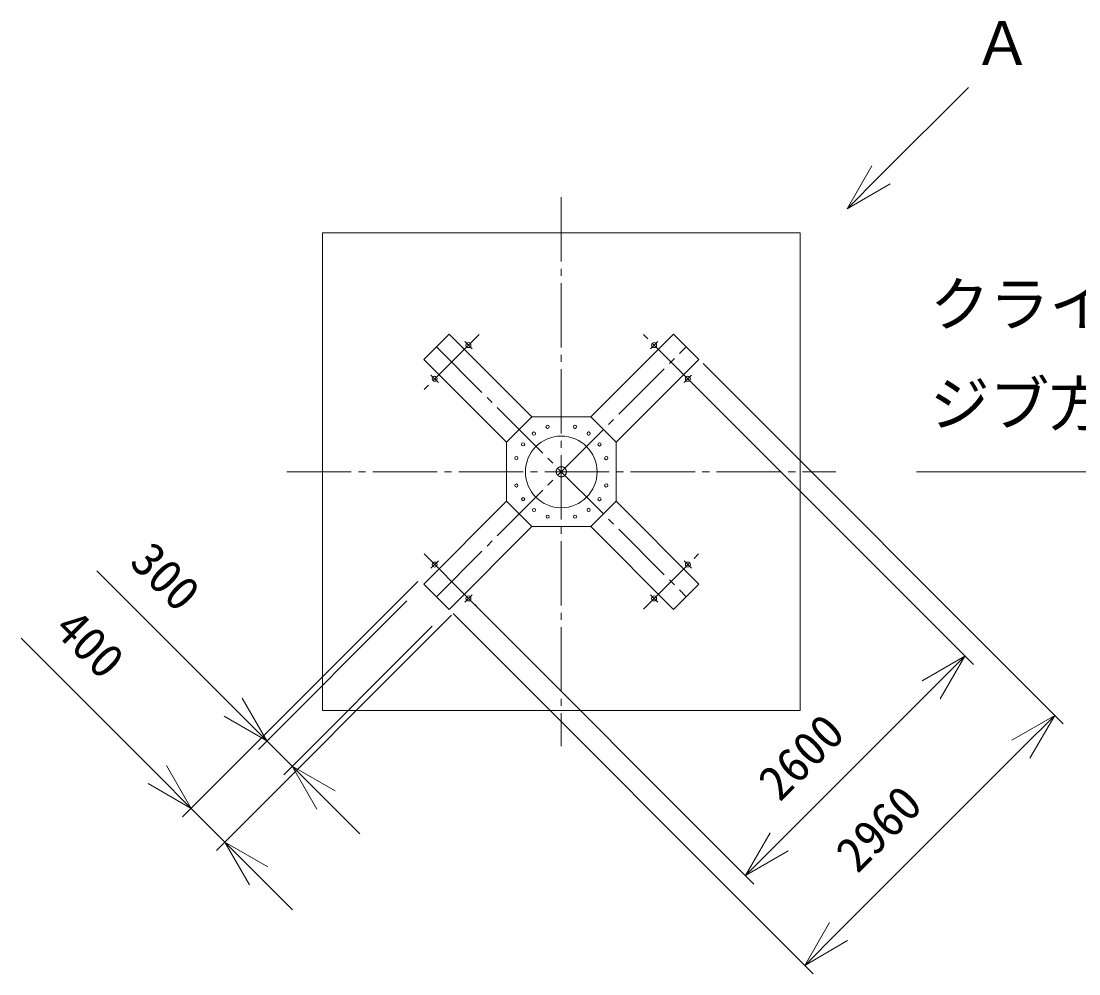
# Model space of a CAD drawing. Units: millimetres, scale not verified. Extents: x -17622 to 17358, y -25032 to 27188.
# Drawn here: x -15969 to -7109, y -23473 to -15497 of the extents above; entities that cross this region are included whole.
import ezdxf
from ezdxf.enums import TextEntityAlignment as Align

# ---------------------------------------------------------------- set-up
doc = ezdxf.new("R2010")
doc.units = ezdxf.units.MM
doc.header["$LTSCALE"] = 60
doc.linetypes.add('CHAIN2', pattern=[12, 9, -1, 1, -1])
doc.linetypes.add('USER1', pattern=[17.25, 15, -0.75, 0.75, -0.75])
for name, color, linetype, lineweight in [('0-1_Defpoints', 3, 'USER1', 18), ('0-3_05 寸法', 7, 'Continuous', 18), ('0-4_10 当社外形線', 3, 'Continuous', 18), ('0-5_12 当社中心線', 3, 'CHAIN2', 18), ('0-6_20 躯体・土木、外形線', 1, 'Continuous', 18)]:
    doc.layers.add(name, color=color, linetype=linetype, lineweight=lineweight)
doc.styles.add('ＭＳ ゴシック', font='')
doc.styles.get('ＭＳ ゴシック').set_extended_font_data('MS Gothic')

msp = doc.modelspace()

# ---------------------------------------------------------------- linework, layer by layer
at = {"layer": '0-1_Defpoints'}
msp.add_circle((-11444.19, -19269), 42.59, dxfattribs=at)
at = {"layer": '0-3_05 寸法'}
for p, q in [((-10256.25, -18363.9), (-7240.26, -21379.89)), ((-10383.53, -18491.18), (-7991.85, -20882.86)), ((-14192.84, -21239.84), (-15333.64, -20099.04)), ((-12646.27, -20188.24), (-14616.06, -22158.03)), ((-12738.19, -20350.87), (-13980.71, -21593.39)), ((-12222, -20329.66), (-9830.33, -22721.33)), ((-12349.28, -20456.94), (-9333.29, -23472.93)), ((-12363.42, -20471.08), (-14333.22, -22440.87)), ((-12526.06, -20563), (-13768.58, -21805.52)), ((-14828.19, -21804.47), (-15968.99, -20663.68)), ((-8062.56, -20812.15), (-8345.4, -21094.99)), ((-8345.4, -21094.99), (-9618.19, -22367.78)), ((-13910, -21522.68), (-14192.84, -21239.84)), ((-7310.97, -21309.18), (-7593.81, -21592.02)), ((-13697.87, -21734.81), (-13910, -21522.68)), ((-9121.16, -23119.37), (-7593.81, -21592.02)), ((-13697.87, -21734.81), (-13415.02, -22017.65)), ((-14545.35, -22087.32), (-14828.19, -21804.47)), ((-13415.02, -22017.65), (-13132.18, -22300.5)), ((-14262.5, -22370.16), (-14545.35, -22087.32)), ((-14262.5, -22370.16), (-13979.66, -22653)), ((-9901.04, -22650.62), (-9618.19, -22367.78)), ((-13979.66, -22653), (-13696.82, -22935.84)), ((-9404, -23402.22), (-9121.16, -23119.37))]:
    msp.add_line(p, q, dxfattribs=at)
for points in [[(-9049.21, -17066.58), (-8766.37, -16783.74), (-8034.15, -16051.53)], [(-8690.58, -16859.53), (-9049.21, -17066.58), (-8842.15, -16707.95)], [(-4607.13, -19269), (-5007.13, -19269), (-8468.95, -19269)], [(-8421.19, -21019.2), (-8062.56, -20812.15), (-8269.61, -21170.78)], [(-14117.05, -21164.05), (-13910, -21522.68), (-14268.63, -21315.62)], [(-7669.6, -21516.23), (-7310.97, -21309.18), (-7518.02, -21667.81)], [(-14752.4, -21728.69), (-14545.35, -22087.32), (-14903.98, -21880.26)], [(-13490.81, -22093.44), (-13697.87, -21734.81), (-13339.24, -21941.87)], [(-9542.41, -22443.57), (-9901.04, -22650.62), (-9693.98, -22291.99)], [(-14055.45, -22728.79), (-14262.5, -22370.16), (-13903.87, -22577.21)], [(-9045.37, -23195.16), (-9404, -23402.22), (-9196.95, -23043.58)]]:
    msp.add_lwpolyline(points, dxfattribs=at)
at = {"layer": '0-4_10 当社外形線'}
for p, q in [((-12384.64, -18116.41), (-12596.77, -18328.54)), ((-11691.7, -18809.35), (-12384.64, -18116.41)), ((-11196.67, -18809.35), (-10503.73, -18116.41)), ((-10291.6, -18328.54), (-10503.73, -18116.41)), ((-11903.83, -19021.48), (-12596.77, -18328.54)), ((-10984.54, -19021.48), (-10291.6, -18328.54)), ((-11691.7, -18809.35), (-11903.83, -19021.48)), ((-11691.7, -18809.35), (-11196.67, -18809.35)), ((-10984.54, -19021.48), (-11196.67, -18809.35)), ((-11903.83, -19021.48), (-11903.83, -19516.51)), ((-10984.54, -19516.51), (-10984.54, -19021.48)), ((-11903.83, -19516.51), (-12596.77, -20209.45)), ((-11903.83, -19516.51), (-11691.7, -19728.64)), ((-11196.67, -19728.64), (-10984.54, -19516.51)), ((-11196.67, -19728.64), (-10984.54, -19516.51)), ((-10984.54, -19516.51), (-10291.6, -20209.45)), ((-11691.7, -19728.64), (-12384.64, -20421.58)), ((-11196.67, -19728.64), (-11691.7, -19728.64)), ((-11196.67, -19728.64), (-10503.73, -20421.58)), ((-12596.77, -20209.45), (-12384.64, -20421.58)), ((-10503.73, -20421.58), (-10291.6, -20209.45))]:
    msp.add_line(p, q, dxfattribs=at)
for centre, radius in [((-12222, -18208.34), 21), ((-12222, -18208.34), 21), ((-10666.37, -18208.34), 21), ((-10666.37, -18208.34), 21), ((-12504.85, -18491.18), 21), ((-12504.85, -18491.18), 21), ((-10383.53, -18491.18), 21), ((-10383.53, -18491.18), 21), ((-11673.34, -18949.19), 13.5), ((-11558.88, -18892.63), 13.5), ((-11329.49, -18892.63), 13.5), ((-11329, -18892.78), 13.5), ((-11215.03, -18949.19), 13.5), ((-11214.61, -18949.49), 13.5), ((-11763.99, -19039.84), 13.5), ((-11444.31, -19270.45), 300), ((-11124.38, -19039.84), 13.5), ((-11124.08, -19040.25), 13.5), ((-11820.55, -19154.3), 13.5), ((-11820.55, -19154.3), 13.5), ((-11067.82, -19154.3), 13.5), ((-11067.82, -19154.3), 13.5), ((-11067.67, -19154.79), 13.5), ((-11820.4, -19384.18), 13.5), ((-11067.82, -19383.69), 13.5), ((-11067.82, -19383.69), 13.5), ((-11763.7, -19498.57), 13.5), ((-11124.38, -19498.15), 13.5), ((-11124.38, -19498.15), 13.5), ((-11672.93, -19589.11), 13.5), ((-11215.03, -19588.8), 13.5), ((-11215.03, -19588.8), 13.5), ((-11558.4, -19645.51), 13.5), ((-11329.49, -19645.36), 13.5), ((-11329.49, -19645.36), 13.5), ((-11329.49, -19645.36), 13.5), ((-11329.49, -19645.36), 13.5), ((-12504.85, -20046.81), 21), ((-12504.85, -20046.81), 21), ((-10383.53, -20046.81), 21), ((-10383.53, -20046.81), 21), ((-12222, -20329.66), 21), ((-12222, -20329.66), 21), ((-10666.37, -20329.66), 21), ((-10666.37, -20329.66), 21)]:
    msp.add_circle(centre, radius, dxfattribs=at)
at = {"layer": '0-5_12 当社中心線'}
for p, q in [((-11444.19, -16970.01), (-11444.19, -21567.98)), ((-12132.78, -18119.11), (-12594.07, -18580.4)), ((-12132.78, -18119.11), (-12594.07, -18580.4)), ((-10294.3, -18580.4), (-10755.59, -18119.11)), ((-10294.3, -18580.4), (-10755.59, -18119.11)), ((-12490.7, -20315.51), (-10397.67, -18222.48)), ((-12490.7, -18222.48), (-10397.67, -20315.51)), ((-12191.07, -18239.27), (-12252.94, -18177.4)), ((-12191.07, -18239.27), (-12252.94, -18177.4)), ((-10697.3, -18239.27), (-10635.43, -18177.4)), ((-10697.3, -18239.27), (-10635.43, -18177.4)), ((-12473.91, -18522.11), (-12535.78, -18460.24)), ((-12473.91, -18522.11), (-12535.78, -18460.24)), ((-10414.46, -18522.12), (-10352.59, -18460.24)), ((-10414.46, -18522.12), (-10352.59, -18460.24)), ((-13743.17, -19269), (-9145.2, -19269)), ((-12594.07, -19957.59), (-12132.78, -20418.88)), ((-12594.07, -19957.59), (-12132.78, -20418.88)), ((-12473.91, -20015.88), (-12535.78, -20077.75)), ((-12473.91, -20015.88), (-12535.78, -20077.75)), ((-10755.59, -20418.88), (-10294.3, -19957.59)), ((-10755.59, -20418.88), (-10294.3, -19957.59)), ((-10414.46, -20015.88), (-10352.59, -20077.75)), ((-10414.46, -20015.88), (-10352.59, -20077.75)), ((-12191.07, -20298.72), (-12252.94, -20360.59)), ((-12191.07, -20298.72), (-12252.94, -20360.59)), ((-10697.3, -20298.72), (-10635.43, -20360.59)), ((-10697.3, -20298.72), (-10635.43, -20360.59))]:
    msp.add_line(p, q, dxfattribs=at)
at = {"layer": '0-6_20 躯体・土木、外形線'}
for p, q in [((-13444.18, -17269), (-13444.19, -21269)), ((-13444.18, -17269), (-9444.18, -17269)), ((-9444.18, -17269), (-9444.19, -21269)), ((-13444.19, -21269), (-9444.19, -21269))]:
    msp.add_line(p, q, dxfattribs=at)

# ---------------------------------------------------------------- texts
at = {"layer": '0-3_05 寸法', "style": 'ＭＳ ゴシック'}
for s, p in [('Ａ', (-7998.84, -15974.04)), ('クライミング時', (-8356.23, -18159)), ('ジブ方向', (-8356.23, -18992.33))]:
    msp.add_text(s, height=366.6, dxfattribs=at).set_placement(p, align=Align.BOTTOM_LEFT)
for s, rotation, p in [('300', 315, (-15135.65, -20099.04)), ('400', 315, (-15771, -20663.68)), ('2600', 45, (-9552.2, -22103.79)), ('2960', 45, (-8902.24, -22702.47))]:
    msp.add_text(s, height=293.3, rotation=rotation, dxfattribs=at).set_placement(p, align=Align.BOTTOM_LEFT)

doc.saveas('drawing.dxf')
